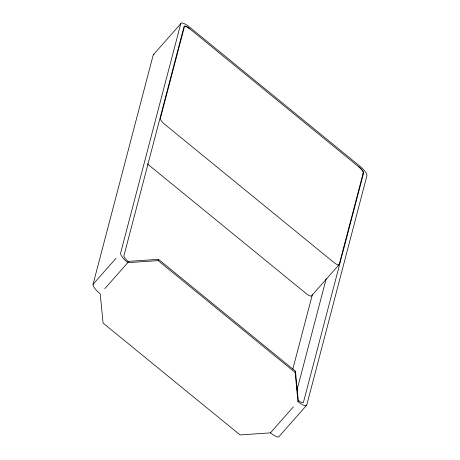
<?xml version="1.0" encoding="UTF-8"?>
<svg xmlns="http://www.w3.org/2000/svg" width="460" height="460" viewBox="0 0 460 460"><rect width="100%" height="100%" fill="white"/><g stroke="black" fill="none" stroke-linecap="round" stroke-linejoin="round"><path stroke-width="0.69" d="M93.058 284.32L153.249 54.895L180.78 23.667A10.39 2.846 41.4 0 1 189.56 27.128L359.766 166.106A10.39 2.846 41.4 0 1 366.942 175.68L306.751 405.105L279.22 436.333A10.39 2.846 41.4 0 1 270.44 432.871L240.051 434.918L103.092 323.081L100.234 293.894A10.39 2.846 41.4 0 1 93.058 284.32L116.006 258.296M180.78 23.667L120.595 253.092A10.39 2.846 41.4 0 0 127.771 262.66L158.154 260.619L295.119 372.456L297.971 401.643A10.39 2.846 41.4 0 0 306.751 405.105M128.104 261.389L158.493 259.348L295.452 371.18L298.304 400.372A6.06 1.662 41.4 0 0 303.428 402.385L363.618 172.966A6.06 1.662 41.4 0 0 359.427 167.382L189.227 28.399A6.06 1.662 41.4 0 0 184.103 26.381L123.918 255.806A6.06 1.662 41.4 0 0 128.104 261.389L127.771 262.66L104.823 288.684M158.154 260.619L158.493 259.348M292.807 369.156L312.449 294.285M295.119 372.456L295.452 371.18M296.936 390.275L326.209 278.685M297.971 401.643L298.304 400.372M147.309 163.823L306.182 293.555A6.492 1.782 41.4 0 0 311.667 295.717L339.204 264.488L363.25 172.822A6.492 1.782 41.4 0 0 358.766 166.836M362.681 174.024L363.618 172.966M270.44 432.871L293.382 406.847M189.894 28.94A6.492 1.782 41.4 0 0 184.402 26.778L160.356 118.45A6.492 1.782 41.4 0 0 164.841 124.43L333.713 262.327A6.492 1.782 41.4 0 0 339.204 264.488M153.249 54.895A10.39 2.846 41.4 0 1 154.106 54.228"/></g></svg>
